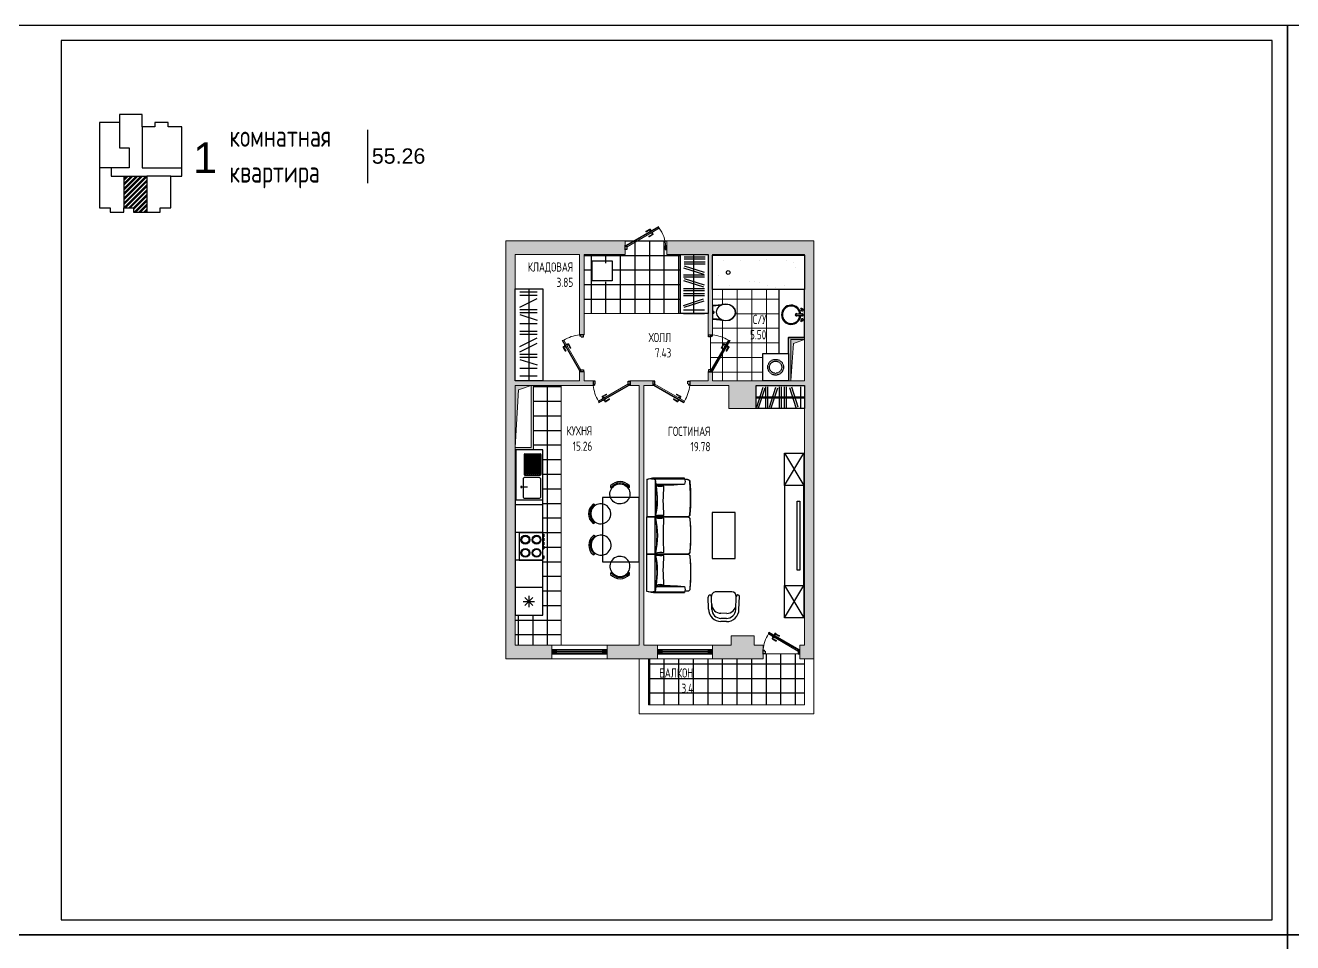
# Model space of a CAD drawing. Header units: millimetres. Extents: x -7516 to 14738, y -3327 to 3625.
# Drawn here: x 4448.8 to 4862.6, y 3325.3 to 3624.8 of the extents above; entities that cross this region are included whole.
import ezdxf

# ---------------------------------------------------------------- set-up
doc = ezdxf.new("R2010")
doc.units = ezdxf.units.MM
doc.header["$LTSCALE"] = 1.5
doc.linetypes.add('ACAD_ISO02W100', pattern=[15, 12, -3])
for name, color, linetype, lineweight in [('КАНАЛ', 38, 'Continuous', 30), ('новый план', 6, 'Continuous', 30), ('ОКОННЫЕ ПРОЕМЫ', 20, 'Continuous', 30), ('ОКОШКИ', 130, 'Continuous', 30), ('СТЕНЫ', 30, 'Continuous', 30)]:
    doc.layers.add(name, color=color, linetype=linetype, lineweight=lineweight)
for name, color, linetype in [('кафель', 9, 'Continuous'), ('МЕБЕЛЬ ОСНОВ', 7, 'Continuous'), ('Основные тонкие', 7, 'Continuous')]:
    doc.layers.add(name, color=color, linetype=linetype)
doc.styles.add('ARIAL', font='arial.ttf')
doc.styles.add('style1', font='txt.shx', dxfattribs={"width": 0.7, "height": 2.5})
doc.styles.add('СГЕНЕРИР_СТИЛЬ_1', font='txt.shx', dxfattribs={"width": 0.7})
pattern_1 = [(90, (-3010.1856, -1708.126), (-4.7625, 0), []), (180, (-3010.1856, -1708.126), (-3e-16, -4.7625), [])]

# ---------------------------------------------------------------- blocks, each defined once
blk = doc.blocks.new('дв.внутренние')
at = {"color": 7}
for p, q in [((3645.72, 2613.18), (3645.72, 2612.68)), ((3645.92, 2613.13), (3645.72, 2613.13)), ((3645.72, 2613.13), (3645.72, 2612.72)), ((3645.72, 2612.72), (3645.87, 2612.72)), ((3645.87, 2612.85), (3645.92, 2612.85)), ((3645.87, 2612.85), (3645.87, 2612.72)), ((3645.92, 2612.85), (3645.92, 2613.13)), ((3649.52, 2612.85), (3649.52, 2613.13)), ((3649.52, 2613.13), (3649.72, 2613.13)), ((3649.57, 2612.85), (3649.52, 2612.85)), ((3649.58, 2612.85), (3649.58, 2612.72)), ((3649.72, 2612.72), (3649.58, 2612.72)), ((3649.72, 2613.18), (3649.72, 2612.68)), ((3649.72, 2613.13), (3649.72, 2612.72))]:
    blk.add_line(p, q, dxfattribs=at)
at = {"color": 7, "lineweight": 9}
for p, q in [((3645.83, 2612.67), (3645.87, 2612.72)), ((3645.87, 2612.72), (3645.94, 2612.83)), ((3645.87, 2612.72), (3649.13, 2610.84)), ((3645.94, 2612.83), (3649.16, 2610.97)), ((3645.83, 2612.67), (3649.1, 2610.78)), ((3648.67, 2611.45), (3648.29, 2611.67)), ((3648.72, 2611.52), (3648.33, 2611.74)), ((3648.48, 2611.37), (3648.49, 2611.39)), ((3648.49, 2611.39), (3648.75, 2611.24)), ((3648.6, 2611.33), (3648.67, 2611.45)), ((3648.67, 2611.29), (3648.75, 2611.42)), ((3648.67, 2611.29), (3648.71, 2611.35)), ((3648.37, 2610.91), (3647.98, 2611.13)), ((3648.4, 2610.98), (3648.02, 2611.2)), ((3648.37, 2611.17), (3648.38, 2611.19)), ((3648.62, 2611.03), (3648.37, 2611.17)), ((3648.47, 2611.1), (3648.4, 2610.98)), ((3648.54, 2611.07), (3648.47, 2610.94)), ((3648.63, 2611.05), (3648.62, 2611.03)), ((3648.75, 2611.24), (3648.73, 2611.22)), ((3649.1, 2610.86), (3649.16, 2610.97)), ((3649.13, 2610.84), (3649.1, 2610.78))]:
    blk.add_line(p, q, dxfattribs=at)
at = {"color": 7}
blk.add_circle((3645.9, 2612.8), 0.0212, dxfattribs=at)
at = {"color": 7, "lineweight": 9}
blk.add_arc((3645.75, 2613.04), 3.99, 328.7313, 354.6558, dxfattribs=at)
for centre, major_axis, start_param, end_param in [((3648.31, 2611.7), (-0.0102, 0.0381), 5.497787, 8.63938), ((3648.68, 2611.45), (-0.0715, -0.0192), 2.356194, 3.926991), ((3648, 2611.17), (-0.0102, 0.0381), 5.497787, 8.63938), ((3648.4, 2610.97), (-0.0192, 0.0715), 2.356194, 3.926991)]:
    blk.add_ellipse(centre, major_axis=major_axis, ratio=1, start_param=start_param, end_param=end_param, dxfattribs=at)
blk = doc.blocks.new('двери наружные')
at = {"color": 0}
for p, q in [((3657.41, 2612.77), (3657.91, 2612.77)), ((3657.46, 2612.57), (3657.46, 2612.77)), ((3657.46, 2612.77), (3657.86, 2612.77)), ((3657.86, 2612.77), (3657.86, 2612.62)), ((3657.73, 2612.57), (3657.46, 2612.57)), ((3657.73, 2612.62), (3657.86, 2612.62)), ((3657.41, 2608.22), (3657.91, 2608.22)), ((3657.73, 2608.42), (3657.46, 2608.42)), ((3657.46, 2608.42), (3657.46, 2608.22)), ((3657.46, 2608.22), (3657.86, 2608.22)), ((3657.73, 2608.37), (3657.86, 2608.37)), ((3657.86, 2608.22), (3657.86, 2608.37))]:
    blk.add_line(p, q, dxfattribs=at)
at = {"color": 0, "lineweight": 9}
for p, q in [((3657.73, 2612.62), (3657.73, 2612.57)), ((3657.75, 2608.44), (3659.76, 2611.92)), ((3657.92, 2608.33), (3659.96, 2611.86)), ((3659.88, 2611.86), (3659.76, 2611.92)), ((3659.07, 2611.22), (3658.85, 2610.84)), ((3659.13, 2611.18), (3658.92, 2610.8)), ((3659.26, 2611.11), (3659.13, 2611.18)), ((3659.3, 2611.18), (3659.17, 2611.25)), ((3659.19, 2611), (3659.34, 2611.25)), ((3659.22, 2610.98), (3659.19, 2611)), ((3659.3, 2611.18), (3659.24, 2611.21)), ((3659.34, 2611.25), (3659.36, 2611.24)), ((3659.6, 2610.91), (3659.38, 2610.53)), ((3659.41, 2610.87), (3659.39, 2610.88)), ((3659.56, 2611.12), (3659.41, 2610.87)), ((3659.68, 2610.87), (3659.45, 2610.49)), ((3659.48, 2610.98), (3659.6, 2610.91)), ((3659.52, 2611.05), (3659.65, 2610.97)), ((3659.54, 2611.14), (3659.56, 2611.12)), ((3657.73, 2608.37), (3657.73, 2608.42)), ((3657.86, 2608.37), (3657.75, 2608.44)), ((3657.92, 2608.33), (3657.86, 2608.37))]:
    blk.add_line(p, q, dxfattribs=at)
at = {"color": 0, "lineweight": 0}
for p, q in [((3657.86, 2608.37), (3659.9, 2611.89)), ((3659.9, 2611.89), (3659.96, 2611.86))]:
    blk.add_line(p, q, dxfattribs=at)
at = {"color": 0}
blk.add_circle((3657.78, 2608.39), 0.0212, dxfattribs=at)
at = {"color": 0, "lineweight": 0}
blk.add_arc((3657.74, 2609.36), 3.26, 51.7107, 87.8927, dxfattribs=at)
at = {"color": 0, "lineweight": 9}
for centre, major_axis, start_param, end_param in [((3658.88, 2610.82), (-0.0381, -0.0102), 5.497787, 8.63938), ((3659.13, 2611.19), (0.0192, -0.0715), 2.356194, 3.926991), ((3659.42, 2610.51), (-0.0381, -0.0102), 5.497787, 8.63938), ((3659.61, 2610.91), (-0.0715, -0.0192), 2.356194, 3.926991)]:
    blk.add_ellipse(centre, major_axis=major_axis, ratio=1, start_param=start_param, end_param=end_param, dxfattribs=at)
blk = doc.blocks.new('рпр')
at = {"layer": 'МЕБЕЛЬ ОСНОВ', "color": 7}
for p, q in [((4888.37, 2986.87), (4888.15, 2984.66)), ((4888.41, 2986.97), (4888.22, 2985.01)), ((4888.65, 2985.63), (4888.27, 2984.94)), ((4888.28, 2985.08), (4888.46, 2986.92)), ((4888.36, 2986.84), (4888.37, 2986.92)), ((4888.37, 2986.92), (4888.41, 2986.97)), ((4888.41, 2986.97), (4888.4, 2986.81)), ((4888.41, 2986.97), (4889.54, 2986.97)), ((4888.41, 2986.97), (4889.54, 2986.97)), ((4888.46, 2986.92), (4888.41, 2986.97)), ((4889.22, 2986.08), (4888.65, 2985.63)), ((4889.88, 2986.24), (4889.22, 2986.08)), ((4889.54, 2986.97), (4890.22, 2986.97)), ((4889.6, 2986.82), (4889.54, 2986.97)), ((4890.16, 2986.82), (4889.6, 2986.82)), ((4889.7, 2986.77), (4889.87, 2986.77)), ((4889.79, 2986.7), (4889.7, 2986.77)), ((4889.87, 2986.77), (4889.73, 2986.77)), ((4889.73, 2986.77), (4890.06, 2986.77)), ((4889.96, 2986.7), (4889.79, 2986.7)), ((4890.55, 2986.07), (4889.88, 2986.24)), ((4890.06, 2986.77), (4889.96, 2986.7)), ((4890.22, 2986.97), (4890.16, 2986.82)), ((4890.22, 2986.97), (4891.33, 2986.97)), ((4891.11, 2985.61), (4890.55, 2986.07)), ((4891.48, 2984.92), (4891.11, 2985.61)), ((4891.33, 2986.97), (4891.28, 2986.92)), ((4891.28, 2986.92), (4891.47, 2985.08)), ((4891.33, 2986.97), (4891.37, 2986.92)), ((4891.37, 2986.57), (4891.33, 2986.97)), ((4891.37, 2986.92), (4891.4, 2986.62)), ((4891.4, 2986.62), (4891.37, 2986.57)), ((4891.37, 2986.57), (4891.37, 2986.57)), ((4888.2, 2984.98), (4888.06, 2984.13)), ((4888.06, 2984.13), (4888.19, 2983.29)), ((4888.27, 2984.94), (4888.13, 2984.13)), ((4888.13, 2984.13), (4888.26, 2983.32)), ((4888.19, 2983.29), (4888.58, 2982.57)), ((4888.24, 2985.04), (4888.2, 2984.98)), ((4888.26, 2983.32), (4888.63, 2982.63)), ((4888.58, 2982.57), (4889.17, 2982.09)), ((4888.63, 2982.63), (4889.19, 2982.17)), ((4890.53, 2982.16), (4891.09, 2982.61)), ((4890.55, 2982.08), (4891.14, 2982.55)), ((4891.09, 2982.61), (4891.48, 2983.3)), ((4891.14, 2982.55), (4891.54, 2983.26)), ((4891.61, 2984.11), (4891.48, 2984.92)), ((4891.48, 2983.3), (4891.61, 2984.11)), ((4891.55, 2984.95), (4891.51, 2985.03)), ((4891.54, 2983.26), (4891.68, 2984.11)), ((4891.68, 2984.11), (4891.55, 2984.95)), ((4889.17, 2982.09), (4889.86, 2981.92)), ((4889.19, 2982.17), (4889.86, 2982)), ((4889.86, 2982), (4890.53, 2982.16)), ((4889.86, 2981.92), (4890.55, 2982.08))]:
    blk.add_line(p, q, dxfattribs=at)
at = {"layer": 'МЕБЕЛЬ ОСНОВ', "color": 7, "ltscale": 1.5}
blk.add_lwpolyline([(4891.51, 2985.03), (4891.37, 2986.57)], dxfattribs=at)
blk = doc.blocks.new('РОРНОО')
for p, q in [((5095.44, 3569.74), (5089.44, 3569.74)), ((5089.44, 3569.74), (5089.44, 3539.74)), ((5095.44, 3569.74), (5089.64, 3569.74)), ((5089.64, 3558.77), (5089.64, 3569.74)), ((5091.38, 3568.67), (5091.38, 3564.41)), ((5091.54, 3566.54), (5091.54, 3568.55)), ((5091.58, 3568.87), (5094.88, 3568.87)), ((5091.84, 3566.54), (5091.84, 3568.55)), ((5091.98, 3566.54), (5091.98, 3568.55)), ((5092.28, 3566.54), (5092.28, 3568.55)), ((5092.42, 3566.54), (5092.42, 3568.55)), ((5092.72, 3566.54), (5092.72, 3568.55)), ((5092.86, 3566.54), (5092.86, 3568.55)), ((5093.16, 3566.54), (5093.16, 3568.55)), ((5093.3, 3566.54), (5093.3, 3568.55)), ((5093.6, 3566.54), (5093.6, 3568.55)), ((5093.74, 3566.54), (5093.74, 3568.55)), ((5094.04, 3566.54), (5094.04, 3568.55)), ((5094.18, 3566.54), (5094.18, 3568.55)), ((5094.48, 3566.54), (5094.48, 3568.55)), ((5094.62, 3566.54), (5094.62, 3568.55)), ((5094.92, 3566.54), (5094.92, 3568.55)), ((5095.08, 3564.41), (5095.08, 3568.67)), ((5095.44, 3539.74), (5095.44, 3569.74)), ((5095.44, 3558.77), (5095.44, 3569.74)), ((5091.54, 3566.54), (5091.54, 3564.53)), ((5091.84, 3566.54), (5091.84, 3564.53)), ((5091.98, 3566.54), (5091.98, 3564.53)), ((5092.28, 3566.54), (5092.28, 3564.53)), ((5092.42, 3566.54), (5092.42, 3564.53)), ((5092.72, 3566.54), (5092.72, 3564.53)), ((5092.86, 3566.54), (5092.86, 3564.53)), ((5093.16, 3566.54), (5093.16, 3564.53)), ((5093.3, 3566.54), (5093.3, 3564.53)), ((5093.6, 3566.54), (5093.6, 3564.53)), ((5093.74, 3566.54), (5093.74, 3564.53)), ((5094.04, 3566.54), (5094.04, 3564.53)), ((5094.18, 3566.54), (5094.18, 3564.53)), ((5094.48, 3566.54), (5094.48, 3564.53)), ((5094.62, 3566.54), (5094.62, 3564.53)), ((5094.92, 3566.54), (5094.92, 3564.53)), ((5091.16, 3563.29), (5091.16, 3559.62)), ((5091.58, 3564.21), (5094.88, 3564.21)), ((5094.61, 3563.72), (5091.59, 3563.72)), ((5095.04, 3559.62), (5095.04, 3563.29)), ((5091.59, 3559.19), (5094.61, 3559.19)), ((5095.44, 3557.74), (5089.44, 3557.74)), ((5095.44, 3558.77), (5089.64, 3558.77)), ((5095.44, 3551.74), (5089.44, 3551.74)), ((5090.32, 3551.74), (5090.32, 3545.74)), ((5090.32, 3551.74), (5095.44, 3551.74)), ((5095.44, 3551.37), (5095.66, 3551.37)), ((5095.44, 3550.8), (5095.66, 3550.8)), ((5095.66, 3551.37), (5095.66, 3550.8)), ((5095.44, 3550.5), (5095.66, 3550.5)), ((5095.44, 3549.93), (5095.66, 3549.93)), ((5095.44, 3549.63), (5095.66, 3549.63)), ((5095.44, 3549.63), (5095.66, 3549.63)), ((5095.44, 3549.07), (5095.66, 3549.07)), ((5095.44, 3549.07), (5095.66, 3549.07)), ((5095.44, 3548.76), (5095.66, 3548.76)), ((5095.44, 3548.2), (5095.66, 3548.2)), ((5095.66, 3550.5), (5095.66, 3549.93)), ((5095.66, 3549.63), (5095.66, 3549.07)), ((5095.66, 3549.63), (5095.66, 3549.07)), ((5095.66, 3548.76), (5095.66, 3548.2)), ((5095.44, 3545.74), (5089.44, 3545.74)), ((5090.32, 3545.74), (5095.44, 3545.74)), ((5095.44, 3546.66), (5095.66, 3546.66)), ((5095.44, 3546.1), (5095.66, 3546.1)), ((5095.66, 3546.66), (5095.66, 3546.1)), ((5095.44, 3539.74), (5089.44, 3539.74))]:
    blk.add_line(p, q)
at = {"ltscale": 0.6}
for p, q in [((5090.82, 3561.39), (5090.82, 3561.89)), ((5090.62, 3561.64), (5092.14, 3561.64))]:
    blk.add_line(p, q, dxfattribs=at)
for centre, radius in [((5091.68, 3550.17), 0.974), ((5091.68, 3550.17), 0.774), ((5094.1, 3550.17), 0.974), ((5094.1, 3550.17), 0.774), ((5091.68, 3547.31), 0.974), ((5091.68, 3547.31), 0.774), ((5094.1, 3547.31), 0.974), ((5094.1, 3547.31), 0.774)]:
    blk.add_circle(centre, radius)
for centre, radius, start, end in [((5091.58, 3568.67), 0.2, 90, 180), ((5091.74, 3568.55), 0.2, 104.4903, 180), ((5091.64, 3568.55), 0.2, 0, 75.5097), ((5092.18, 3568.55), 0.2, 104.4903, 180), ((5092.08, 3568.55), 0.2, 0, 75.5097), ((5092.62, 3568.55), 0.2, 104.4903, 180), ((5092.52, 3568.55), 0.2, 0, 75.5097), ((5093.06, 3568.55), 0.2, 104.4903, 180), ((5092.96, 3568.55), 0.2, 0, 75.5097), ((5093.5, 3568.55), 0.2, 104.4903, 180), ((5093.4, 3568.55), 0.2, 0, 75.5097), ((5093.94, 3568.55), 0.2, 104.4903, 180), ((5093.84, 3568.55), 0.2, 0, 75.5097), ((5094.38, 3568.55), 0.2, 104.4903, 180), ((5094.28, 3568.55), 0.2, 0, 75.5097), ((5094.82, 3568.55), 0.2, 104.4903, 180), ((5094.72, 3568.55), 0.2, 0, 75.5097), ((5094.88, 3568.67), 0.2, 0, 90), ((5091.59, 3563.29), 0.432, 90, 180), ((5091.58, 3564.41), 0.2, 180, 270), ((5091.74, 3564.53), 0.2, 180, 255.5097), ((5091.64, 3564.53), 0.2, 284.4903, 0), ((5092.18, 3564.53), 0.2, 180, 255.5097), ((5092.08, 3564.53), 0.2, 284.4903, 0), ((5092.62, 3564.53), 0.2, 180, 255.5097), ((5092.52, 3564.53), 0.2, 284.4903, 0), ((5093.06, 3564.53), 0.2, 180, 255.5097), ((5092.96, 3564.53), 0.2, 284.4903, 0), ((5093.5, 3564.53), 0.2, 180, 255.5097), ((5093.4, 3564.53), 0.2, 284.4903, 0), ((5093.94, 3564.53), 0.2, 180, 255.5097), ((5093.84, 3564.53), 0.2, 284.4903, 0), ((5094.38, 3564.53), 0.2, 180, 255.5097), ((5094.28, 3564.53), 0.2, 284.4903, 0), ((5094.61, 3563.29), 0.432, 0, 90), ((5094.82, 3564.53), 0.2, 180, 255.5097), ((5094.72, 3564.53), 0.2, 284.4903, 0), ((5094.88, 3564.41), 0.2, 270, 0), ((5091.59, 3559.62), 0.432, 180, 270), ((5094.61, 3559.62), 0.432, 270, 0)]:
    blk.add_arc(centre, radius, start, end)
blk = doc.blocks.new('ОЛЛ')
for p, q in [((5031.3, 3479.65), (5031.62, 3479.42)), ((5031.65, 3479.77), (5031.85, 3479.63)), ((5035.14, 3479.77), (5034.98, 3479.65)), ((5035.44, 3479.62), (5035.17, 3479.42)), ((5027.6, 3475.56), (5027.74, 3475.36)), ((5027.72, 3475.9), (5027.95, 3475.58)), ((5027.6, 3472.06), (5027.71, 3472.23)), ((5027.74, 3471.76), (5027.95, 3472.04)), ((5027.66, 3468.73), (5027.79, 3468.53)), ((5027.78, 3469.08), (5028, 3468.76)), ((5027.66, 3465.24), (5027.77, 3465.4)), ((5027.8, 3464.94), (5028, 3465.21)), ((5031.3, 3460.88), (5031.62, 3461.11)), ((5031.65, 3460.76), (5031.85, 3460.9)), ((5035.14, 3460.76), (5034.98, 3460.87)), ((5035.44, 3460.9), (5035.17, 3461.11))]:
    blk.add_line(p, q)
for points in [[(5031.92, 3476.52, -2.852439), (5034.64, 3476.36, -0.350569), (5031.92, 3476.52)], [(5030.84, 3475.29, 2.852439), (5031, 3472.57, 0.350569), (5030.84, 3475.29)], [(5030.9, 3468.46, 2.852439), (5031.06, 3465.74, 0.350569), (5030.9, 3468.46)], [(5031.92, 3464, 2.852439), (5034.64, 3464.17, 0.350569), (5031.92, 3464)]]:
    blk.add_lwpolyline(points, format="xyb")
for centre, radius, start, end in [((5031.71, 3479.69), 0.409, 152.0558, 185.8808), ((5031.42, 3479.81), 0.2, 234.3481, 319.9064), ((5033.4, 3478.15), 2.68, 40.2729, 139.7271), ((5033.4, 3478.15), 2.38, 40.0936, 139.9064), ((5035.37, 3479.81), 0.2, 220.0936, 291.128), ((5035.29, 3479.75), 0.2, 320.1758, 40.2729), ((5029.22, 3473.81), 2.68, 130.2729, 229.7271), ((5029.22, 3473.81), 2.38, 130.0936, 229.9064), ((5027.67, 3475.5), 0.409, 84.1192, 117.9442), ((5027.55, 3475.79), 0.2, 310.0936, 35.6519), ((5027.61, 3471.92), 0.2, 229.7271, 309.8242), ((5027.55, 3471.83), 0.2, 338.872, 49.9064), ((5029.28, 3466.98), 2.68, 130.2729, 229.7271), ((5029.28, 3466.98), 2.38, 130.0936, 229.9064), ((5027.73, 3468.67), 0.409, 84.1192, 117.9442), ((5027.61, 3468.96), 0.2, 310.0936, 35.6519), ((5027.67, 3465.09), 0.2, 229.7271, 309.8242), ((5027.61, 3465.01), 0.2, 338.872, 49.9064), ((5031.42, 3460.72), 0.2, 40.0936, 125.6519), ((5031.71, 3460.84), 0.409, 174.1192, 207.9442), ((5033.4, 3462.38), 2.68, 220.2729, 319.7271), ((5033.4, 3462.38), 2.38, 220.0936, 319.9064), ((5035.37, 3460.72), 0.2, 68.872, 139.9064), ((5035.29, 3460.77), 0.2, 319.7271, 39.8242)]:
    blk.add_arc(centre, radius, start, end)
at = {"layer": 'МЕБЕЛЬ ОСНОВ', "ltscale": 1.5}
blk.add_lwpolyline([(5037.57, 3477.39), (5029.57, 3477.39), (5029.57, 3463.39), (5037.57, 3463.39)], close=True, dxfattribs=at)
blk = doc.blocks.new('ММ07 950х2490')
for p, q in [((-1222, 827), (-1220, 857)), ((-1220, 857), (-1205, 923)), ((-1214, 131), (-1214, 864)), ((-1214, 851), (-1214, 131)), ((-1205, 923), (-1196, 948)), ((-1196, 948), (-384, 948)), ((-1196, 948), (-384, 948)), ((-384, 948), (-384, 124)), ((-384, 124), (-384, 948)), ((426, 948), (-384, 948)), ((426, 948), (-384, 948)), ((-384, 948), (-384, 124)), ((-384, 124), (-384, 948)), ((1238, 948), (426, 948)), ((1238, 948), (426, 948)), ((426, 948), (426, 124)), ((426, 62), (426, 948)), ((426, 60), (426, 948)), ((426, 124), (426, 948)), ((1246, 923), (1238, 948)), ((1262, 857), (1246, 923)), ((1256, 131), (1256, 864)), ((1256, 851), (1256, 131)), ((1264, 827), (1262, 857)), ((-1224, 131), (-1222, 827)), ((-1224, 802), (-1224, 131)), ((-1196, 768), (-384, 768)), ((-1094, 753), (-1094, 131)), ((426, 768), (-384, 768)), ((1238, 768), (426, 768)), ((1136, 753), (1136, 131)), ((1266, 131), (1264, 827)), ((1266, 802), (1266, 131)), ((-1214, 131), (-1224, 131)), ((-1214, 131), (-1224, 131)), ((-1194, 124), (-1214, 131)), ((-1190, 42), (-1194, 124)), ((-1194, 62), (-1194, 124)), ((-1185, 33), (-1190, 42)), ((-1163, 15), (-1185, 33)), ((-1144, 12), (-1163, 15)), ((-884, 0), (-1144, 12)), ((-653, 0), (-884, 0)), ((-431, 12), (-653, 0)), ((-399, 26), (-431, 12)), ((-388, 42), (-399, 26)), ((-384, 62), (-388, 42)), ((-384, 124), (-384, 62)), ((-384, 62), (-384, 124)), ((-384, 124), (-384, 62)), ((-384, 62), (-384, 124)), ((-384, 62), (-380, 42)), ((-380, 42), (-369, 26)), ((-369, 26), (-338, 12)), ((-338, 12), (-115, 0)), ((-115, 0), (115, 0)), ((115, 0), (376, 12)), ((376, 12), (395, 15)), ((395, 15), (417, 33)), ((417, 33), (422, 42)), ((422, 42), (426, 60)), ((426, 124), (426, 62)), ((426, 62), (426, 124)), ((426, 62), (430, 42)), ((430, 42), (441, 26)), ((441, 26), (472, 12)), ((472, 12), (695, 0)), ((695, 0), (925, 0)), ((925, 0), (1186, 12)), ((1186, 12), (1205, 15)), ((1205, 15), (1227, 33)), ((1227, 33), (1232, 42)), ((1232, 42), (1236, 124)), ((1236, 124), (1256, 131)), ((1236, 62), (1236, 124)), ((1256, 131), (1266, 131)), ((1256, 131), (1266, 131))]:
    blk.add_line(p, q)
for centre, radius, start, end in [((-818, 799), 406, 158.5632, 179.5809), ((-982, 857), 233, 157.205, 202.718), ((860, 799), 406, 0.4193, 21.4364), ((1023, 857), 233, 337.2846, 22.7952), ((-789, 3321), 2586, 260.9423, 279.0128), ((-5041, 566), 3971, 353.706, 2.6744), ((-767, 2387), 1663, 260.0645, 282.2775), ((-1421, 657), 379, 347.7285, 14.0418), ((-734, -2911), 3502, 84.7961, 95.2043), ((144, 660), 567, 169.5898, 188.4269), ((21, 3321), 2586, 260.987, 279.0128), ((21, 2446), 1726, 257.4143, 282.5849), ((-913, 660), 567, 351.5741, 10.4095), ((21, -4516), 5106, 85.8125, 94.1879), ((954, 660), 567, 169.5897, 188.426), ((831, 3321), 2586, 260.9872, 279.0577), ((808, 2387), 1663, 257.7227, 279.9353), ((-103, 660), 567, 351.5743, 10.4103), ((775, -2911), 3502, 84.7959, 95.2043), ((1463, 657), 379, 165.9569, 192.2717), ((5082, 566), 3971, 177.3257, 186.294), ((-1154, 270), 152, 246.7807, 293.2228), ((-1144, 62), 50, 180.0001, 270.0116), ((-789, 4867), 4868, 265.8169, 274.1833), ((-434, 62), 50, 270.0001, 0.0001), ((-334, 62), 50, 180.0001, 270.0116), ((21, 4867), 4868, 265.817, 274.1833), ((376, 62), 50, 270.0001, 0.0116), ((476, 62), 50, 180.0001, 269.9886), ((831, 4867), 4868, 265.8171, 274.1833), ((1196, 270), 152, 246.7807, 293.2194), ((1186, 62), 50, 270.0001, 0.0116)]:
    blk.add_arc(centre, radius, start, end)
blk = doc.blocks.new('нгг')
for p, q in [((5060.88, 3636.34), (5060.78, 3633.46)), ((5062.84, 3637.16), (5064.11, 3637.16)), ((5062.88, 3638.96), (5064.08, 3638.96)), ((5062.88, 3638.26), (5064.08, 3638.26)), ((5066.07, 3636.34), (5066.18, 3633.46)), ((5060.18, 3636.26), (5060.06, 3633.46)), ((5066.78, 3636.26), (5066.89, 3633.63)), ((5061.78, 3632.46), (5065.18, 3632.46))]:
    blk.add_line(p, q)
for centre, radius, start, end in [((5062.88, 3636.26), 2.7, 90, 180), ((5062.84, 3635.16), 2, 90, 177.9546), ((5062.88, 3636.26), 2, 90, 177.9546), ((5064.08, 3636.26), 2.7, 0, 90), ((5064.08, 3636.26), 2, 2.0454, 90), ((5064.11, 3635.16), 2, 2.0454, 90), ((5066.53, 3633.58), 0.367, 198.1122, 8.28), ((5060.42, 3633.47), 0.36, 180.9704, 359.4139), ((5061.78, 3633.46), 1, 180, 270), ((5065.18, 3633.46), 1, 270, 0)]:
    blk.add_arc(centre, radius, start, end)

msp = doc.modelspace()

# ---------------------------------------------------------------- hatches: boundary and pattern name
at = {"layer": 'КАНАЛ', "ltscale": 1.5, "true_color": 0x939598}
h = msp.add_hatch(color=252, dxfattribs=at)
h.dxf.hatch_style = 1
h.paths.add_polyline_path([(4698.73, 3522.21), (4703.23, 3522.21), (4703.23, 3522.96), (4698, 3522.96), (4698, 3508.71), (4698.73, 3508.71)])
at = {"layer": 'КАНАЛ', "ltscale": 1.5, "true_color": 0x000000}
h = msp.add_hatch(color=18, dxfattribs=at)
h.dxf.hatch_style = 1
h.paths.add_polyline_path([(4699.61, 3520.87), (4703.23, 3522.21), (4698.73, 3522.21), (4698.73, 3508.71)])
at = {"layer": 'КАНАЛ', "ltscale": 1.5, "true_color": 0x939598}
h = msp.add_hatch(color=252, dxfattribs=at)
h.dxf.hatch_style = 1
h.paths.add_polyline_path([(4614.75, 3507.21), (4614, 3507.21), (4614, 3486.96), (4608.75, 3486.96), (4608.75, 3486.21), (4614.75, 3486.21)])
at = {"layer": 'КАНАЛ', "ltscale": 1.5, "true_color": 0x000000}
h = msp.add_hatch(color=18, dxfattribs=at)
h.dxf.hatch_style = 1
h.paths.add_polyline_path([(4614, 3507.21), (4608.75, 3507.21), (4608.75, 3486.96), (4609.84, 3505.77)])
at = {"layer": 'кафель', "lineweight": 0, "ltscale": 1.5, "true_color": 0x939598}
h = msp.add_hatch(dxfattribs=at)
h.set_pattern_fill('ANSI37', color=252, scale=1.5, angle=45)
h.set_pattern_definition(pattern_1)
h.paths.add_polyline_path([(4680.58, 3530.02), (4679.86, 3529.14), (4678.78, 3528.56), (4677.51, 3528.36), (4676.72, 3528.49), (4673.43, 3528.81), (4673.25, 3528.83), (4673.25, 3523.71), (4672.5, 3523.71), (4672.5, 3511.71), (4673.25, 3511.71), (4673.25, 3508.71), (4689.61, 3508.71), (4689.61, 3517.66), (4694.86, 3517.66), (4694.86, 3538.51), (4673.25, 3538.51), (4673.25, 3533.32), (4673.79, 3533.38), (4673.86, 3533.32), (4676.17, 3533.53), (4676.29, 3533.59), (4677.55, 3533.79), (4678.82, 3533.58), (4679.89, 3532.98), (4680.6, 3532.1), (4680.84, 3531.06)])
at = {"layer": 'МЕБЕЛЬ ОСНОВ', "ltscale": 1.5, "true_color": 0x636466}
h = msp.add_hatch(dxfattribs=at)
h.set_pattern_fill('ANSI32', color=251, scale=0.117607)
h.set_pattern_definition([(45, (-601.1386, 43.5722), (-0.79210748, 0.79210748), []), (45, (-600.6106, 43.5722), (-0.79210748, 0.79210748), [])])
h.paths.add_polyline_path([(4488.44, 3575.58), (4480.93, 3575.58), (4480.93, 3565.23), (4484.11, 3565.23), (4484.11, 3563.82), (4488.44, 3563.82)])
at = {"layer": 'МЕБЕЛЬ ОСНОВ', "ltscale": 1.5, "true_color": 0x939598}
h = msp.add_hatch(dxfattribs=at)
h.set_pattern_fill('ANSI37', color=252, scale=1.5, angle=45)
h.set_pattern_definition(pattern_1)
h.paths.add_polyline_path([(4662.75, 3549.95), (4658.33, 3549.95), (4658.33, 3554.46), (4644.68, 3554.46), (4644.68, 3549.96), (4631.25, 3549.96), (4631.25, 3530.68), (4662.75, 3530.68)])
h.paths.add_polyline_path([(4633.87, 3544.07, -1), (4640.42, 3544.07, -1)], flags=16)
h.paths.add_polyline_path([(4645.12, 3552.43), (4645.12, 3552.83), (4645.24, 3552.62, -1.303225), (4645.12, 3552.58)], flags=16)
h = msp.add_hatch(dxfattribs=at)
h.set_pattern_fill('ANSI37', color=252, scale=1.5, angle=45)
h.set_pattern_definition(pattern_1)
h.paths.add_polyline_path([(4623.75, 3507.21), (4614.75, 3507.21), (4614.75, 3486.21), (4617.75, 3486.21), (4617.75, 3458.65), (4618.08, 3458.65), (4618.08, 3457.8), (4617.75, 3457.8), (4617.75, 3457.34), (4618.08, 3457.34), (4618.08, 3456.5), (4617.75, 3456.5), (4617.75, 3456.04), (4618.08, 3456.04), (4618.08, 3455.19), (4617.75, 3455.19), (4617.75, 3454.74), (4618.08, 3454.74), (4618.08, 3453.89), (4617.75, 3453.89), (4617.75, 3451.59), (4618.08, 3451.59), (4618.08, 3450.74), (4617.75, 3450.74), (4617.75, 3432.21), (4608.75, 3432.21), (4608.75, 3422.46), (4623.75, 3422.46)])
at = {"layer": 'МЕБЕЛЬ ОСНОВ', "ltscale": 1.5, "true_color": 0x636466}
h = msp.add_hatch(color=251, dxfattribs=at)
h.dxf.hatch_style = 1
h.paths.add_polyline_path([(4622.25, 3420.95), (4620.75, 3420.95), (4620.75, 3419.46), (4622.25, 3419.46)])
h = msp.add_hatch(color=251, dxfattribs=at)
h.dxf.hatch_style = 1
h.paths.add_polyline_path([(4638.75, 3420.95), (4637.25, 3420.95), (4637.25, 3419.46), (4638.75, 3419.46)])
at = {"layer": 'МЕБЕЛЬ ОСНОВ', "ltscale": 1.5, "true_color": 0x939598}
h = msp.add_hatch(dxfattribs=at)
h.set_pattern_fill('ANSI37', color=252, scale=1.5, angle=45)
h.set_pattern_definition(pattern_1)
h.paths.add_polyline_path([(4703.25, 3402.96), (4703.25, 3417.96), (4701.75, 3417.96), (4701.75, 3419.61), (4689.75, 3419.61), (4689.75, 3417.96), (4652.25, 3417.96), (4652.25, 3402.96)])
at = {"layer": 'МЕБЕЛЬ ОСНОВ', "ltscale": 1.5, "true_color": 0x636466}
h = msp.add_hatch(color=251, dxfattribs=at)
h.dxf.hatch_style = 1
h.paths.add_polyline_path([(4656.75, 3420.95), (4655.25, 3420.95), (4655.25, 3419.46), (4656.75, 3419.46)])
h = msp.add_hatch(color=251, dxfattribs=at)
h.dxf.hatch_style = 1
h.paths.add_polyline_path([(4671.75, 3420.95), (4671.75, 3419.46), (4673.25, 3419.46), (4673.25, 3420.95)])
at = {"layer": 'ОКОННЫЕ ПРОЕМЫ', "lineweight": 20, "ltscale": 1.5, "true_color": 0x939598}
h = msp.add_hatch(color=252, dxfattribs=at)
h.dxf.hatch_style = 1
h.paths.add_polyline_path([(4706.25, 3554.46), (4658.33, 3554.46), (4658.33, 3549.95), (4671.75, 3549.95), (4671.75, 3523.71), (4673.25, 3523.71), (4673.25, 3549.96), (4703.26, 3549.95), (4703.25, 3508.71), (4673.25, 3508.71), (4673.25, 3511.71), (4671.75, 3511.71), (4671.75, 3508.71), (4665.75, 3508.71), (4665.75, 3507.21), (4678.5, 3507.21), (4678.5, 3499.71), (4687.47, 3499.71), (4687.47, 3507.21), (4703.25, 3507.21), (4703.25, 3422.46), (4701.75, 3422.46), (4701.75, 3417.96), (4706.25, 3417.96)])
h.paths.add_polyline_path([(4689.75, 3422.46), (4686.75, 3422.46), (4686.75, 3425.46), (4679.25, 3425.46), (4679.25, 3422.46), (4673.25, 3422.46), (4673.25, 3417.96), (4689.75, 3417.96)])
h.paths.add_polyline_path([(4655.25, 3422.46), (4650.75, 3422.46), (4650.75, 3507.21), (4653.75, 3507.21), (4653.75, 3508.71), (4646.25, 3508.71), (4646.25, 3507.21), (4649.25, 3507.21), (4649.25, 3422.46), (4638.75, 3422.46), (4638.75, 3417.96), (4649.25, 3417.96), (4652.25, 3417.96), (4655.25, 3417.96)])
h.paths.add_polyline_path([(4620.75, 3422.46), (4608.75, 3422.46), (4608.75, 3507.21), (4634.25, 3507.21), (4634.25, 3508.71), (4631.25, 3508.71), (4631.25, 3511.71), (4629.75, 3511.71), (4629.75, 3508.71), (4608.75, 3508.71), (4608.75, 3549.96), (4629.75, 3549.96), (4629.75, 3523.71), (4631.25, 3523.71), (4631.25, 3549.96), (4644.68, 3549.96), (4644.68, 3554.46), (4605.75, 3554.46), (4605.75, 3417.96), (4620.75, 3417.96)])

# ---------------------------------------------------------------- linework, layer by layer
for p, q in [((4663.93, 3549.25), (4670.79, 3549.25)), ((4663.93, 3548.58), (4670.79, 3548.58)), ((4663.93, 3547.61), (4670.79, 3547.61)), ((4663.93, 3546.95), (4670.79, 3546.95)), ((4666.96, 3549.95), (4666.96, 3530.68)), ((4667.15, 3530.68), (4667.15, 3549.95)), ((4663.7, 3545.66), (4670.23, 3543.58)), ((4663.74, 3543.32), (4670.59, 3543.32)), ((4663.74, 3542.65), (4670.59, 3542.65)), ((4663.9, 3546.29), (4670.43, 3544.21)), ((4613.25, 3538.78), (4613.25, 3508.71)), ((4663.7, 3541.52), (4670.23, 3539.44)), ((4663.74, 3538.87), (4670.59, 3538.87)), ((4663.9, 3542.15), (4670.43, 3540.07)), ((4610.23, 3537.74), (4615.92, 3537.74)), ((4610.23, 3536.7), (4615.92, 3536.7)), ((4610.23, 3532.75), (4615.92, 3535.58)), ((4663.7, 3533.35), (4670.23, 3535.44)), ((4663.74, 3538.2), (4670.59, 3538.2)), ((4663.74, 3537.23), (4670.59, 3537.23)), ((4663.74, 3536.57), (4670.59, 3536.57)), ((4663.9, 3532.72), (4670.43, 3534.8)), ((4610.23, 3532.04), (4615.92, 3532.04)), ((4610.23, 3531), (4615.92, 3531)), ((4610.23, 3530.34), (4615.92, 3528.56)), ((4663.74, 3531.92), (4670.59, 3531.92)), ((4663.74, 3530.68), (4670.59, 3530.68)), ((4610.23, 3527.44), (4615.92, 3527.44)), ((4610.23, 3524.94), (4615.92, 3524.94)), ((4610.23, 3523.9), (4615.92, 3523.9)), ((4610.23, 3519.95), (4615.92, 3522.78)), ((4610.23, 3518.15), (4615.92, 3520.98)), ((4610.23, 3517.43), (4615.92, 3517.43)), ((4610.23, 3516.4), (4615.92, 3516.4)), ((4610.23, 3515.73), (4615.92, 3513.95)), ((4610.23, 3512.83), (4615.92, 3512.83)), ((4610.23, 3510.34), (4615.92, 3510.34)), ((4687.63, 3500.11), (4689.72, 3506.64)), ((4688.27, 3499.91), (4690.35, 3506.43)), ((4690.61, 3499.95), (4690.61, 3506.8)), ((4691.27, 3499.95), (4691.27, 3506.8)), ((4691.77, 3500.11), (4693.85, 3506.64)), ((4692.4, 3499.91), (4694.49, 3506.43)), ((4695.06, 3499.95), (4695.06, 3506.8)), ((4695.72, 3499.95), (4695.72, 3506.8)), ((4696.69, 3499.95), (4696.69, 3506.8)), ((4697.36, 3499.95), (4697.36, 3506.8)), ((4700.57, 3499.91), (4698.49, 3506.43)), ((4701.2, 3500.11), (4699.12, 3506.64)), ((4702.01, 3499.95), (4702.01, 3506.8)), ((4703.25, 3503.36), (4687.47, 3503.36)), ((4687.47, 3503.16), (4703.25, 3503.16)), ((4611.4, 3436.71), (4615.1, 3436.71)), ((4611.94, 3435.4), (4614.56, 3438.02)), ((4614.56, 3435.4), (4611.94, 3438.02)), ((4613.25, 3438.56), (4613.25, 3434.86))]:
    msp.add_line(p, q)
at = {"color": 252, "lineweight": 0, "true_color": 0x939598}
for p, q in [((4620.75, 3420.96), (4638.75, 3420.96)), ((4620.75, 3419.46), (4638.75, 3419.46)), ((4622.25, 3420.58), (4637.25, 3420.58)), ((4622.25, 3420.2), (4637.25, 3420.2)), ((4622.25, 3419.83), (4637.25, 3419.83)), ((4655.25, 3420.96), (4673.25, 3420.96)), ((4655.25, 3419.46), (4673.25, 3419.46)), ((4656.75, 3420.58), (4671.75, 3420.58)), ((4656.75, 3420.2), (4671.75, 3420.2)), ((4656.75, 3419.83), (4671.75, 3419.83))]:
    msp.add_line(p, q, dxfattribs=at)
at = {"color": 18, "true_color": 0x000000}
for points in [[(4440.48, 3327.78), (4860.98, 3327.78), (4860.98, 3624.78), (4440.48, 3624.78)], [(4860.98, 3327.78), (5281.48, 3327.78), (5281.48, 3624.78), (4860.98, 3624.78)], [(4440.48, 3030.78), (4860.98, 3030.78), (4860.98, 3327.78), (4440.48, 3327.78)], [(4860.98, 3030.78), (5281.48, 3030.78), (5281.48, 3327.78), (4860.98, 3327.78)]]:
    msp.add_lwpolyline(points, close=True, dxfattribs=at)
for points in [[(4662.75, 3530.68), (4662.75, 3549.95), (4671.75, 3549.95), (4671.75, 3530.68)], [(4703.25, 3499.71), (4687.47, 3499.71), (4687.47, 3507.21), (4703.25, 3507.21)], [(4608.75, 3441.21), (4608.75, 3432.21), (4617.75, 3432.21), (4617.75, 3441.21)]]:
    msp.add_lwpolyline(points, close=True)
at = {"color": 252, "lineweight": 0, "true_color": 0x939598}
for points in [[(4622.25, 3419.46), (4620.75, 3419.46), (4620.75, 3420.96), (4622.25, 3420.96)], [(4638.75, 3419.46), (4637.25, 3419.46), (4637.25, 3420.96), (4638.75, 3420.96)], [(4656.75, 3419.46), (4655.25, 3419.46), (4655.25, 3420.96), (4656.75, 3420.96)], [(4673.25, 3419.46), (4671.75, 3419.46), (4671.75, 3420.96), (4673.25, 3420.96)]]:
    msp.add_lwpolyline(points, close=True, dxfattribs=at)
at = {"layer": 'КАНАЛ', "color": 252, "lineweight": 20, "ltscale": 1.5, "true_color": 0x939598}
for points in [[(4703.23, 3522.21), (4703.23, 3522.96), (4697.98, 3522.96), (4697.98, 3508.71), (4698.73, 3508.71), (4698.73, 3522.21), (4703.23, 3522.21)], [(4614, 3507.21), (4614.75, 3507.21), (4614.75, 3486.21), (4608.75, 3486.21), (4608.75, 3486.96), (4614, 3486.96), (4614, 3507.21)]]:
    msp.add_lwpolyline(points, dxfattribs=at)
at = {"layer": 'КАНАЛ', "color": 18, "lineweight": 20, "ltscale": 1.5, "true_color": 0x000000}
for points in [[(4703.23, 3522.21), (4698.73, 3522.21), (4698.73, 3508.71), (4699.61, 3520.87), (4703.23, 3522.21)], [(4614, 3507.21), (4608.75, 3507.21), (4608.75, 3486.96), (4609.84, 3505.77), (4614, 3507.21)]]:
    msp.add_lwpolyline(points, dxfattribs=at)
at = {"layer": 'кафель', "color": 252, "lineweight": 0, "ltscale": 1.5, "true_color": 0x939598}
msp.add_lwpolyline([(4658.33, 3554.46), (4644.68, 3554.46), (4644.68, 3549.96), (4631.25, 3549.96), (4631.25, 3530.68), (4671.75, 3530.68), (4671.75, 3549.95), (4658.33, 3549.95), (4658.33, 3554.46)], dxfattribs=at)
at = {"layer": 'кафель', "color": 252, "lineweight": 20, "ltscale": 1.5, "true_color": 0x939598}
for points in [[(4672.5, 3511.71), (4672.5, 3523.71), (4673.25, 3523.71), (4673.25, 3549.96), (4703.26, 3549.95), (4703.26, 3508.71), (4673.25, 3508.71), (4673.25, 3511.71), (4672.5, 3511.71)], [(4652.25, 3417.96), (4652.25, 3402.96), (4703.25, 3402.96), (4703.25, 3417.96), (4701.75, 3417.96), (4701.75, 3419.61), (4689.75, 3419.61), (4689.75, 3417.96), (4652.25, 3417.96)]]:
    msp.add_lwpolyline(points, dxfattribs=at)
at = {"layer": 'кафель', "color": 252, "lineweight": 0, "ltscale": 1.5, "true_color": 0x939598}
msp.add_lwpolyline([(4614.75, 3507.21), (4623.75, 3507.21), (4623.75, 3422.46), (4608.75, 3422.46), (4608.75, 3432.21), (4617.75, 3432.21), (4617.75, 3486.21), (4614.75, 3486.21)], close=True, dxfattribs=at)
at = {"layer": 'МЕБЕЛЬ ОСНОВ', "ltscale": 1.5}
for points in [[(4472.99, 3593.1), (4472.99, 3565.23), (4476.46, 3565.23), (4476.46, 3563.82), (4480.93, 3563.82), (4480.93, 3565.23), (4484.11, 3565.23), (4484.11, 3563.82), (4492.81, 3563.82), (4492.81, 3565.23), (4496.34, 3565.23), (4496.34, 3575.58), (4499.87, 3575.58), (4499.87, 3591.69), (4495.4, 3591.69), (4495.4, 3593.1), (4491.05, 3593.1), (4491.05, 3591.69), (4486.93, 3591.69), (4486.93, 3595.69), (4479.52, 3595.69), (4479.52, 3593.1), (4472.99, 3593.1)], [(4479.52, 3593.1), (4479.52, 3584.75), (4482.7, 3584.75), (4482.7, 3578.28), (4472.99, 3578.28)], [(4486.93, 3591.69), (4486.93, 3578.28), (4499.87, 3578.28)], [(4560.49, 3590.62), (4560.49, 3573.27)], [(4476.79, 3578.28), (4476.79, 3575.58), (4480.93, 3575.58), (4480.93, 3565.23)], [(4480.93, 3575.58), (4488.44, 3575.58), (4488.44, 3563.82)], [(4496.34, 3575.58), (4488.46, 3575.58)], [(4662.75, 3549.95), (4671.75, 3549.95)], [(4696.67, 3474.59), (4702.97, 3485.09)], [(4696.67, 3485.09), (4702.97, 3474.59)], [(4698.33, 3474.59), (4696.67, 3474.59), (4696.67, 3485.09), (4702.97, 3485.09), (4702.97, 3474.59), (4698.33, 3474.59)], [(4700.86, 3469.4), (4701.76, 3469.4), (4701.76, 3446.9), (4700.86, 3446.9), (4700.86, 3469.4)], [(4696.67, 3431.37), (4702.97, 3441.87)], [(4698.33, 3431.37), (4696.67, 3431.37), (4696.67, 3441.87), (4702.97, 3441.87), (4702.97, 3431.37), (4698.33, 3431.37)], [(4696.67, 3441.87), (4702.97, 3431.37)]]:
    msp.add_lwpolyline(points, dxfattribs=at)
for points in [[(4640.4, 3541.31), (4633.86, 3541.31), (4633.86, 3547.86), (4640.4, 3547.86)], [(4673.25, 3549.76), (4703.26, 3549.75), (4703.26, 3538.51), (4673.25, 3538.51)], [(4608.75, 3538.78), (4617.75, 3538.78), (4617.75, 3508.71), (4608.75, 3508.71)], [(4698.01, 3508.66), (4689.61, 3508.66), (4689.61, 3517.66), (4698.01, 3517.66)], [(4696.67, 3441.87), (4702.97, 3441.87), (4702.97, 3474.59), (4696.67, 3474.59)]]:
    msp.add_lwpolyline(points, close=True, dxfattribs=at)
at = {"layer": 'МЕБЕЛЬ ОСНОВ', "ltscale": 600, "const_width": 0.00159}
for points in [[(4674.95, 3544.1), (4674.99, 3544.59), (4675.16, 3545.57), (4675.39, 3546.34), (4675.68, 3546.92), (4676.04, 3547.36), (4676.44, 3547.67), (4676.86, 3547.88), (4677.29, 3548.03), (4677.74, 3548.15), (4678.21, 3548.24), (4678.71, 3548.29), (4679.24, 3548.32), (4679.79, 3548.32), (4680.38, 3548.29), (4681, 3548.25), (4681.66, 3548.19), (4682.35, 3548.12), (4683.07, 3548.05), (4683.82, 3547.98), (4684.59, 3547.93), (4685.38, 3547.89), (4686.19, 3547.87), (4687.02, 3547.89), (4687.85, 3547.94), (4688.7, 3548.03), (4689.54, 3548.14), (4690.36, 3548.27), (4691.16, 3548.4), (4691.93, 3548.54), (4692.65, 3548.67), (4693.32, 3548.78), (4693.95, 3548.88), (4695.49, 3548.93), (4695.99, 3548.96), (4696.48, 3548.96), (4696.95, 3548.92), (4697.41, 3548.82), (4697.86, 3548.68), (4698.31, 3548.47), (4698.77, 3548.19), (4699.24, 3547.81), (4699.68, 3547.29), (4700.07, 3546.62), (4700.4, 3545.75), (4700.65, 3544.67), (4700.72, 3544), (4700.65, 3543.42), (4700.4, 3542.34), (4700.07, 3541.48), (4699.68, 3540.8), (4699.24, 3540.28), (4698.77, 3539.9), (4698.31, 3539.62), (4697.86, 3539.41), (4697.41, 3539.27), (4696.95, 3539.17), (4696.48, 3539.13), (4695.99, 3539.13), (4695.48, 3539.16), (4693.94, 3539.25), (4693.32, 3539.35), (4692.65, 3539.46), (4691.93, 3539.59), (4691.16, 3539.73), (4690.36, 3539.87), (4689.54, 3539.99), (4688.7, 3540.1), (4687.85, 3540.19), (4687.02, 3540.24), (4686.19, 3540.26), (4685.38, 3540.24), (4684.59, 3540.2), (4683.82, 3540.15), (4683.07, 3540.08), (4682.35, 3540.01), (4681.66, 3539.94), (4681, 3539.88), (4680.38, 3539.84), (4679.79, 3539.81), (4679.24, 3539.82), (4678.71, 3539.84), (4678.21, 3539.89), (4677.74, 3539.98), (4677.29, 3540.1), (4676.86, 3540.25), (4676.44, 3540.46), (4676.04, 3540.77), (4675.68, 3541.21), (4675.39, 3541.8), (4675.16, 3542.56), (4674.99, 3543.54)], [(4675.74, 3544.03), (4675.78, 3544.49), (4675.93, 3545.39), (4676.13, 3546.04), (4676.35, 3546.49), (4676.6, 3546.79), (4676.87, 3546.99), (4677.18, 3547.15), (4677.53, 3547.28), (4677.91, 3547.38), (4678.32, 3547.45), (4678.77, 3547.5), (4679.26, 3547.52), (4679.78, 3547.52), (4680.34, 3547.5), (4680.94, 3547.46), (4681.59, 3547.4), (4682.27, 3547.33), (4683, 3547.26), (4683.76, 3547.19), (4684.54, 3547.13), (4685.36, 3547.09), (4686.2, 3547.08), (4687.05, 3547.1), (4687.92, 3547.15), (4688.79, 3547.24), (4689.65, 3547.35), (4690.49, 3547.48), (4691.3, 3547.62), (4692.07, 3547.76), (4692.79, 3547.88), (4693.45, 3548), (4694.02, 3548.09), (4695.53, 3548.13), (4696.02, 3548.17), (4696.44, 3548.17), (4696.83, 3548.13), (4697.2, 3548.05), (4697.57, 3547.94), (4697.94, 3547.77), (4698.31, 3547.54), (4698.68, 3547.24), (4699.03, 3546.83), (4699.35, 3546.27), (4699.64, 3545.52), (4699.87, 3544.53), (4699.93, 3544), (4699.87, 3543.56), (4699.64, 3542.57), (4699.35, 3541.82), (4699.03, 3541.26), (4698.68, 3540.85), (4698.31, 3540.55), (4697.94, 3540.32), (4697.57, 3540.15), (4697.2, 3540.04), (4696.83, 3539.96), (4696.44, 3539.92), (4696.02, 3539.92), (4695.53, 3539.96), (4694.03, 3540.04), (4693.45, 3540.13), (4692.79, 3540.25), (4692.07, 3540.38), (4691.3, 3540.51), (4690.49, 3540.65), (4689.65, 3540.78), (4688.79, 3540.89), (4687.92, 3540.98), (4687.05, 3541.03), (4686.2, 3541.05), (4685.36, 3541.04), (4684.54, 3541), (4683.76, 3540.94), (4683, 3540.87), (4682.27, 3540.8), (4681.59, 3540.73), (4680.94, 3540.67), (4680.34, 3540.63), (4679.78, 3540.61), (4679.26, 3540.61), (4678.77, 3540.63), (4678.32, 3540.68), (4677.91, 3540.75), (4677.53, 3540.85), (4677.18, 3540.98), (4676.87, 3541.14), (4676.6, 3541.34), (4676.35, 3541.64), (4676.13, 3542.09), (4675.93, 3542.74), (4675.78, 3543.64)]]:
    msp.add_lwpolyline(points, close=True, dxfattribs=at)
at = {"layer": 'МЕБЕЛЬ ОСНОВ', "ltscale": 5}
msp.add_lwpolyline([(4703.26, 3522.91), (4703.26, 3538.51), (4694.86, 3538.51), (4694.86, 3517.66), (4698.01, 3517.66), (4698.01, 3522.91)], close=True, dxfattribs=at)
for points in [[(4702.45, 3530.43), (4700.56, 3530.43)], [(4700.56, 3530.08), (4702.45, 3530.08)]]:
    msp.add_lwpolyline(points, dxfattribs=at)
at = {"layer": 'МЕБЕЛЬ ОСНОВ'}
msp.add_lwpolyline([(4673.13, 3465.73), (4673.13, 3450.73), (4680.63, 3450.73), (4680.63, 3465.73)], close=True, dxfattribs=at)
at = {"layer": 'МЕБЕЛЬ ОСНОВ', "ltscale": 600}
msp.add_circle((4678.33, 3544.07), 0.615, dxfattribs=at)
at = {"layer": 'МЕБЕЛЬ ОСНОВ', "linetype": 'ACAD_ISO02W100', "ltscale": 0.01}
for radius in [2.57, 2]:
    msp.add_circle((4693.81, 3513.16), radius, dxfattribs=at)
at = {"layer": 'МЕБЕЛЬ ОСНОВ', "ltscale": 5}
for centre, radius, start, end in [((4698.88, 3530.27), 3.15, 3.0289, 356.606), ((4698.88, 3530.27), 2.85, 3.3481, 356.2482), ((4700.59, 3530.27), 0.382, 25.8568, 330.7492), ((4700.59, 3530.27), 0.299, 33.8135, 321.4282), ((4700.56, 3530.26), 0.176, 90, 270), ((4703.3, 3533.02), 1.39, 199.5178, 234.9132), ((4701.19, 3531.42), 1.39, 19.5178, 54.9132), ((4702.45, 3531.89), 0.382, 131.305, 111.3912), ((4702.45, 3530.27), 0.382, 209.2508, 154.1432), ((4702.45, 3530.26), 0.176, 270, 90), ((4703.3, 3527.49), 1.39, 125.0868, 160.4822), ((4701.19, 3529.09), 1.39, 305.0868, 340.4822), ((4702.45, 3528.62), 0.382, 248.6088, 228.695)]:
    msp.add_arc(centre, radius, start, end, dxfattribs=at)
at = {"layer": 'ОКОННЫЕ ПРОЕМЫ', "color": 252, "lineweight": 20, "ltscale": 1.5, "true_color": 0x939598}
for points in [[(4638.75, 3417.96), (4620.75, 3417.96), (4620.75, 3422.46), (4638.75, 3422.46)], [(4673.25, 3422.46), (4655.25, 3422.46), (4655.25, 3417.96), (4673.25, 3417.96)]]:
    msp.add_lwpolyline(points, close=True, dxfattribs=at)
at = {"layer": 'ОКОШКИ', "color": 252, "lineweight": 20, "ltscale": 1.5, "true_color": 0x939598}
for points in [[(4638.75, 3420.95), (4620.75, 3420.95), (4620.75, 3419.46), (4638.75, 3419.46)], [(4673.25, 3420.95), (4655.25, 3420.95), (4655.25, 3419.46), (4673.25, 3419.46)]]:
    msp.add_lwpolyline(points, close=True, dxfattribs=at)
at = {"layer": 'Основные тонкие'}
msp.add_lwpolyline([(4460.48, 3332.78), (4855.98, 3332.78), (4855.98, 3619.78), (4460.48, 3619.78)], close=True, dxfattribs=at)
at = {"layer": 'СТЕНЫ', "color": 252, "lineweight": 20, "ltscale": 1.5, "true_color": 0x939598}
for points in [[(4644.68, 3549.96), (4644.68, 3554.46), (4605.75, 3554.46), (4605.75, 3417.96), (4620.75, 3417.96), (4620.75, 3422.46), (4608.75, 3422.46), (4608.75, 3507.21), (4634.25, 3507.21), (4634.25, 3508.71), (4631.25, 3508.71), (4631.25, 3511.71), (4629.75, 3511.71), (4629.75, 3508.71), (4608.75, 3508.71), (4608.75, 3549.96), (4629.75, 3549.96), (4629.75, 3523.71), (4631.25, 3523.71), (4631.25, 3549.96), (4644.68, 3549.96)], [(4658.33, 3549.96), (4658.33, 3554.46), (4706.25, 3554.46), (4706.25, 3549.95), (4706.25, 3417.96), (4701.75, 3417.96), (4701.75, 3422.46), (4703.25, 3422.46), (4703.25, 3507.21), (4687.47, 3507.21), (4687.47, 3499.71), (4678.5, 3499.71), (4678.5, 3507.21), (4665.75, 3507.21), (4665.75, 3508.71), (4671.75, 3508.71), (4671.75, 3511.71), (4673.25, 3511.71), (4673.25, 3508.71), (4703.25, 3508.71), (4703.26, 3549.95), (4673.25, 3549.96), (4673.25, 3523.71), (4671.75, 3523.71), (4671.75, 3549.95), (4658.33, 3549.95)], [(4638.75, 3417.96), (4638.75, 3422.46), (4649.25, 3422.46), (4649.25, 3507.21), (4646.25, 3507.21), (4646.25, 3508.71), (4653.75, 3508.71), (4653.75, 3507.21), (4650.75, 3507.21), (4650.75, 3422.46), (4655.25, 3422.46), (4655.25, 3417.96), (4638.75, 3417.96)], [(4673.25, 3417.96), (4673.25, 3422.46), (4679.25, 3422.46), (4679.25, 3425.46), (4686.75, 3425.46), (4686.75, 3422.46), (4689.75, 3422.46), (4689.75, 3417.96), (4673.25, 3417.96)], [(4706.25, 3417.96), (4706.25, 3399.96), (4649.25, 3399.96), (4649.25, 3417.96), (4652.25, 3417.96), (4652.25, 3402.96), (4703.25, 3402.96), (4703.25, 3417.96)]]:
    msp.add_lwpolyline(points, dxfattribs=at)

# ---------------------------------------------------------------- block references
at = {"layer": 'МЕБЕЛЬ ОСНОВ'}
for name, p, xscale, yscale, zscale, rotation in [('рпр', (9153.71, -3803.73), 1.5, 1.5, 1.5, 90.00000000000001), ('ММ07 950х2490', (4666, 3458.55), -0.01500000000000001, 0.015, 0.015, 89.99990593213475), ('нгг', (12324.6, 8814.68), 1.5, 1.5, 1.5, 179.4447983169433)]:
    msp.add_blockref(name, p, dxfattribs=dict(at, xscale=xscale, yscale=yscale, zscale=zscale, rotation=rotation))
at = {"layer": 'МЕБЕЛЬ ОСНОВ', "xscale": 1.5, "yscale": 1.5, "zscale": 1.5}
for name, p in [('РОРНОО', (-3025.42, -1868.41)), ('ОЛЛ', (-2907.1, -1745.44))]:
    msp.add_blockref(name, p, dxfattribs=at)
at = {"layer": 'новый план', "color": 0, "lineweight": -3, "yscale": 3, "zscale": 3}
for name, p, xscale, rotation in [('двери наружные', (-3179.99, -7420.77), -3, 270), ('дв.внутренние', (-3208.27, -7425.47), -3, 270), ('дв.внутренние', (12511.28, -7425.47), 3, 90), ('дв.внутренние', (15638.92, 11258.98), 3, 180)]:
    msp.add_blockref(name, p, dxfattribs=dict(at, xscale=xscale, rotation=rotation))
for p, xscale in [((15583.42, -4330.82), -3), ((-6283.42, -4330.82), 3)]:
    msp.add_blockref('дв.внутренние', p, dxfattribs=dict(at, xscale=xscale))

# ---------------------------------------------------------------- texts
at = {"layer": 'МЕБЕЛЬ ОСНОВ', "ltscale": 1.5, "attachment_point": 1}
for s, width, gutter_width, insert, char_height, style in [('\\pxqj;комнатная\\Pквартира', 27.9945, 12.5, (4515.42, 3592.12), 7, 'СГЕНЕРИР_СТИЛЬ_1'), ('\\pxqr;1', 15.1598, 12.5, (4496.24, 3586.54), 10, 'ARIAL'), ('\\pxqr;55.26', 15.1598, 12.5, (4564.27, 3584.61), 5, 'ARIAL'), ('\\pxqr;КЛАДОВАЯ\\P3.85', 22.7397, 18.75, (4604.97, 3547.37), 3, 'style1'), ('\\pxqr;С/У\\P5.50', 22.7397, 18.75, (4668.02, 3530.26), 3, 'style1'), ('\\pxqr;ХОЛЛ\\P7.43', 22.7397, 18.75, (4636.99, 3524.36), 3, 'style1'), ('\\pxqr;КУХНЯ\\P15.26', 22.7397, 18.75, (4611.19, 3493.87), 3, 'style1'), ('\\pxqr;ГОСТИНАЯ\\P19.78', 22.7397, 18.75, (4649.8, 3493.72), 3, 'style1'), ('\\pxqr;БАЛКОН\\P3.4', 22.7397, 18.75, (4644.16, 3414.83), 3, 'style1')]:
    msp.add_mtext_dynamic_manual_height_columns(s, width=width, gutter_width=gutter_width, heights=[0], dxfattribs=dict(at, insert=insert, char_height=char_height, style=style))

doc.saveas('drawing.dxf')
